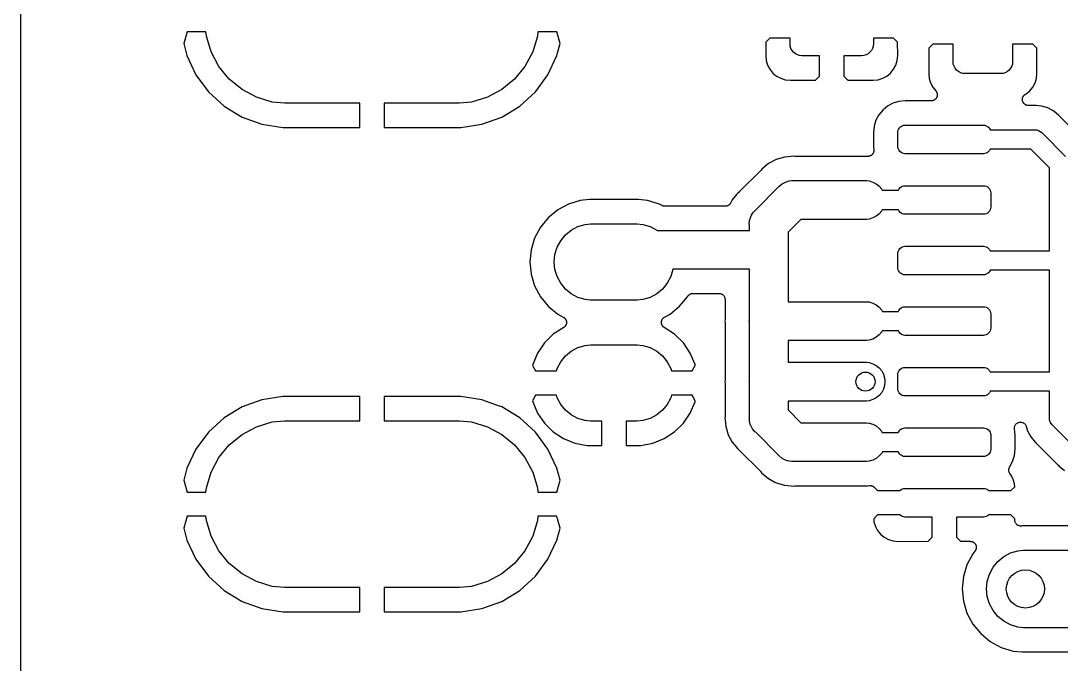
# Model space of a CAD drawing. Extents: x 105 to 193.4, y -145.7 to -72.2.
# Drawn here: x 104.95 to 126.79, y -133.43 to -119.94 of the extents above; entities that cross this region are included whole.
import ezdxf

# ---------------------------------------------------------------- set-up
doc = ezdxf.new("R2010")
doc.units = 0
doc.layers.add('BLACK', color=7, linetype='CONTINUOUS')

msp = doc.modelspace()

# ---------------------------------------------------------------- linework, layer by layer
at = {"layer": 'BLACK', "linetype": 'CONTINUOUS'}
for p, q in [((104.952, -145.543), (104.952, -72.313)), ((108.444, -120.172), (108.372, -120.418)), ((108.839, -120.172), (108.444, -120.172)), ((108.847, -120.261), (108.839, -120.172)), ((108.947, -120.591), (108.847, -120.261)), ((115.797, -120.261), (115.697, -120.591)), ((115.805, -120.172), (115.797, -120.261)), ((116.2, -120.172), (115.805, -120.172)), ((116.272, -120.418), (116.2, -120.172)), ((120.675, -120.302), (120.591, -120.387)), ((121.099, -120.302), (120.675, -120.302)), ((121.099, -120.423), (121.099, -120.302)), ((122.849, -120.302), (122.849, -120.423)), ((123.273, -120.302), (122.849, -120.302)), ((123.357, -120.387), (123.273, -120.302)), ((108.372, -120.418), (108.44, -120.67)), ((116.212, -120.64), (116.272, -120.418)), ((120.591, -120.387), (120.588, -120.667)), ((121.104, -120.472), (121.099, -120.423)), ((121.118, -120.519), (121.104, -120.472)), ((121.141, -120.562), (121.118, -120.519)), ((122.83, -120.519), (122.807, -120.562)), ((122.844, -120.472), (122.83, -120.519)), ((122.849, -120.423), (122.844, -120.472)), ((123.36, -120.667), (123.357, -120.387)), ((124.013, -120.511), (124.01, -121.041)), ((124.097, -120.426), (124.013, -120.511)), ((124.521, -120.426), (124.097, -120.426)), ((124.521, -120.797), (124.521, -120.426)), ((126.195, -120.426), (125.771, -120.426)), ((125.771, -120.426), (125.771, -120.797)), ((126.279, -120.511), (126.195, -120.426)), ((126.282, -121.041), (126.279, -120.511)), ((108.44, -120.67), (108.628, -121.072)), ((109.11, -120.895), (108.947, -120.591)), ((115.697, -120.591), (115.534, -120.895)), ((116.016, -121.072), (116.204, -120.67)), ((116.204, -120.67), (116.212, -120.64)), ((116.212, -120.64), (116.212, -120.64)), ((120.588, -120.667), (120.598, -120.773)), ((121.172, -120.6), (121.141, -120.562)), ((121.21, -120.631), (121.172, -120.6)), ((121.253, -120.654), (121.21, -120.631)), ((121.3, -120.668), (121.253, -120.654)), ((121.349, -120.673), (121.3, -120.668)), ((121.72, -120.673), (121.349, -120.673)), ((121.72, -121.097), (121.72, -120.673)), ((122.599, -120.673), (122.228, -120.673)), ((122.228, -120.673), (122.228, -121.097)), ((122.648, -120.668), (122.599, -120.673)), ((122.695, -120.654), (122.648, -120.668)), ((122.738, -120.631), (122.695, -120.654)), ((122.776, -120.6), (122.738, -120.631)), ((122.807, -120.562), (122.776, -120.6)), ((123.35, -120.773), (123.36, -120.667)), ((109.329, -121.161), (109.11, -120.895)), ((115.534, -120.895), (115.315, -121.161)), ((120.598, -120.773), (120.627, -120.868)), ((120.627, -120.868), (120.675, -120.957)), ((120.675, -120.957), (120.738, -121.034)), ((123.21, -121.034), (123.273, -120.957)), ((123.273, -120.957), (123.321, -120.868)), ((123.321, -120.868), (123.35, -120.773)), ((124.526, -120.846), (124.521, -120.797)), ((124.54, -120.893), (124.526, -120.846)), ((124.563, -120.936), (124.54, -120.893)), ((124.594, -120.974), (124.563, -120.936)), ((124.632, -121.005), (124.594, -120.974)), ((125.698, -120.974), (125.66, -121.005)), ((125.729, -120.936), (125.698, -120.974)), ((125.752, -120.893), (125.729, -120.936)), ((125.766, -120.846), (125.752, -120.893)), ((125.771, -120.797), (125.766, -120.846)), ((108.628, -121.072), (108.891, -121.429)), ((109.595, -121.38), (109.329, -121.161)), ((115.315, -121.161), (115.049, -121.38)), ((115.753, -121.429), (116.016, -121.072)), ((120.738, -121.034), (120.815, -121.097)), ((120.815, -121.097), (120.904, -121.145)), ((120.904, -121.145), (120.999, -121.174)), ((120.999, -121.174), (121.105, -121.184)), ((121.105, -121.184), (121.635, -121.181)), ((121.635, -121.181), (121.72, -121.097)), ((122.228, -121.097), (122.313, -121.181)), ((122.313, -121.181), (122.843, -121.184)), ((122.843, -121.184), (122.949, -121.174)), ((122.949, -121.174), (123.044, -121.145)), ((123.044, -121.145), (123.133, -121.097)), ((123.133, -121.097), (123.21, -121.034)), ((124.01, -121.041), (124.02, -121.147)), ((124.02, -121.147), (124.049, -121.242)), ((124.675, -121.028), (124.632, -121.005)), ((124.722, -121.042), (124.675, -121.028)), ((124.771, -121.047), (124.722, -121.042)), ((125.521, -121.047), (124.771, -121.047)), ((125.57, -121.042), (125.521, -121.047)), ((125.617, -121.028), (125.57, -121.042)), ((125.66, -121.005), (125.617, -121.028)), ((126.243, -121.242), (126.272, -121.147)), ((126.272, -121.147), (126.282, -121.041)), ((109.899, -121.543), (109.595, -121.38)), ((115.049, -121.38), (114.745, -121.543)), ((124.049, -121.242), (124.097, -121.331)), ((124.097, -121.331), (124.161, -121.409)), ((124.161, -121.409), (124.162, -121.411)), ((124.162, -121.411), (124.166, -121.416)), ((124.166, -121.416), (124.169, -121.42)), ((126.055, -121.471), (126.132, -121.408)), ((126.132, -121.408), (126.195, -121.331)), ((126.195, -121.331), (126.243, -121.242)), ((108.891, -121.429), (109.218, -121.728)), ((110.229, -121.643), (109.899, -121.543)), ((114.745, -121.543), (114.415, -121.643)), ((115.426, -121.728), (115.753, -121.429)), ((123.382, -121.63), (123.258, -121.668)), ((123.517, -121.617), (123.382, -121.63)), ((124.063, -121.617), (123.517, -121.617)), ((124.069, -121.616), (124.063, -121.617)), ((124.075, -121.616), (124.069, -121.616)), ((124.081, -121.615), (124.075, -121.616)), ((124.088, -121.615), (124.081, -121.615)), ((124.093, -121.613), (124.088, -121.615)), ((124.099, -121.612), (124.093, -121.613)), ((124.105, -121.609), (124.099, -121.612)), ((124.111, -121.607), (124.105, -121.609)), ((124.117, -121.605), (124.111, -121.607)), ((124.122, -121.602), (124.117, -121.605)), ((124.128, -121.599), (124.122, -121.602)), ((124.133, -121.596), (124.128, -121.599)), ((124.138, -121.592), (124.133, -121.596)), ((124.143, -121.589), (124.138, -121.592)), ((124.148, -121.584), (124.143, -121.589)), ((124.153, -121.58), (124.148, -121.584)), ((124.156, -121.575), (124.153, -121.58)), ((124.161, -121.571), (124.156, -121.575)), ((124.164, -121.566), (124.161, -121.571)), ((124.168, -121.561), (124.164, -121.566)), ((124.171, -121.556), (124.168, -121.561)), ((124.169, -121.42), (124.172, -121.426)), ((124.175, -121.551), (124.171, -121.556)), ((124.172, -121.426), (124.176, -121.432)), ((124.177, -121.545), (124.175, -121.551)), ((124.176, -121.432), (124.178, -121.437)), ((124.18, -121.539), (124.177, -121.545)), ((124.178, -121.437), (124.181, -121.442)), ((124.182, -121.533), (124.18, -121.539)), ((124.181, -121.442), (124.183, -121.449)), ((124.184, -121.528), (124.182, -121.533)), ((124.183, -121.449), (124.185, -121.455)), ((124.186, -121.522), (124.184, -121.528)), ((124.185, -121.455), (124.186, -121.46)), ((124.186, -121.46), (124.188, -121.466)), ((124.187, -121.515), (124.186, -121.522)), ((124.188, -121.51), (124.187, -121.515)), ((124.188, -121.466), (124.188, -121.473)), ((124.188, -121.473), (124.19, -121.479)), ((124.189, -121.504), (124.188, -121.51)), ((124.19, -121.479), (124.189, -121.485)), ((124.189, -121.485), (124.19, -121.491)), ((124.19, -121.491), (124.189, -121.497)), ((124.189, -121.497), (124.189, -121.504)), ((125.976, -121.577), (125.977, -121.571)), ((125.976, -121.583), (125.976, -121.577)), ((125.976, -121.589), (125.976, -121.583)), ((125.976, -121.595), (125.976, -121.589)), ((125.976, -121.602), (125.976, -121.595)), ((125.977, -121.608), (125.976, -121.602)), ((125.977, -121.571), (125.978, -121.564)), ((125.978, -121.614), (125.977, -121.608)), ((125.978, -121.564), (125.98, -121.558)), ((125.98, -121.62), (125.978, -121.614)), ((125.98, -121.558), (125.981, -121.553)), ((125.981, -121.626), (125.98, -121.62)), ((125.981, -121.553), (125.984, -121.547)), ((125.983, -121.632), (125.981, -121.626)), ((125.985, -121.637), (125.983, -121.632)), ((125.984, -121.547), (125.985, -121.541)), ((125.985, -121.541), (125.988, -121.535)), ((125.988, -121.643), (125.985, -121.637)), ((125.988, -121.535), (125.991, -121.53)), ((125.991, -121.53), (125.994, -121.524)), ((125.994, -121.524), (125.997, -121.519)), ((125.997, -121.519), (126.001, -121.514)), ((126.001, -121.514), (126.005, -121.509)), ((126.005, -121.509), (126.009, -121.505)), ((126.009, -121.505), (126.013, -121.5)), ((126.013, -121.5), (126.018, -121.496)), ((126.018, -121.496), (126.022, -121.492)), ((126.022, -121.492), (126.027, -121.488)), ((126.027, -121.488), (126.032, -121.484)), ((126.032, -121.484), (126.038, -121.481)), ((126.038, -121.481), (126.043, -121.478)), ((126.043, -121.478), (126.055, -121.471)), ((109.218, -121.728), (109.597, -121.958)), ((110.486, -121.668), (110.229, -121.643)), ((112.068, -121.668), (110.486, -121.668)), ((112.068, -122.176), (112.068, -121.668)), ((114.158, -121.668), (112.576, -121.668)), ((112.576, -121.668), (112.576, -122.176)), ((114.415, -121.643), (114.158, -121.668)), ((115.047, -121.958), (115.426, -121.728)), ((123.044, -121.811), (122.962, -121.911)), ((123.144, -121.729), (123.044, -121.811)), ((123.258, -121.668), (123.144, -121.729)), ((125.99, -121.649), (125.988, -121.643)), ((125.993, -121.654), (125.99, -121.649)), ((125.996, -121.659), (125.993, -121.654)), ((126, -121.664), (125.996, -121.659)), ((126.004, -121.67), (126, -121.664)), ((126.008, -121.674), (126.004, -121.67)), ((126.012, -121.679), (126.008, -121.674)), ((126.017, -121.683), (126.012, -121.679)), ((126.021, -121.687), (126.017, -121.683)), ((126.026, -121.691), (126.021, -121.687)), ((126.031, -121.695), (126.026, -121.691)), ((126.036, -121.698), (126.031, -121.695)), ((126.042, -121.701), (126.036, -121.698)), ((126.047, -121.704), (126.042, -121.701)), ((126.053, -121.707), (126.047, -121.704)), ((126.059, -121.708), (126.053, -121.707)), ((126.064, -121.711), (126.059, -121.708)), ((126.07, -121.712), (126.064, -121.711)), ((126.076, -121.714), (126.07, -121.712)), ((126.082, -121.715), (126.076, -121.714)), ((126.089, -121.716), (126.082, -121.715)), ((126.095, -121.716), (126.089, -121.716)), ((126.101, -121.717), (126.095, -121.716)), ((126.103, -121.717), (126.101, -121.717)), ((126.197, -121.717), (126.103, -121.717)), ((126.202, -121.716), (126.197, -121.717)), ((126.208, -121.716), (126.202, -121.716)), ((126.209, -121.716), (126.208, -121.716)), ((126.238, -121.713), (126.209, -121.716)), ((126.267, -121.716), (126.238, -121.713)), ((126.377, -121.727), (126.267, -121.716)), ((126.267, -121.716), (126.267, -121.716)), ((126.511, -121.768), (126.377, -121.727)), ((126.635, -121.834), (126.511, -121.768)), ((126.743, -121.923), (126.635, -121.834)), ((109.597, -121.958), (110.014, -122.109)), ((114.63, -122.109), (115.047, -121.958)), ((122.901, -122.025), (122.863, -122.149)), ((122.962, -121.911), (122.901, -122.025)), ((126.762, -121.945), (126.743, -121.923)), ((126.765, -121.949), (126.762, -121.945)), ((126.769, -121.953), (126.765, -121.949)), ((126.77, -121.954), (126.769, -121.953)), ((127.22, -122.404), (126.77, -121.954)), ((110.014, -122.109), (110.455, -122.176)), ((110.455, -122.176), (112.068, -122.176)), ((112.576, -122.176), (114.189, -122.176)), ((114.189, -122.176), (114.63, -122.109)), ((122.863, -122.149), (122.85, -122.284)), ((122.85, -122.284), (122.85, -122.572)), ((123.361, -122.278), (123.364, -122.249)), ((123.361, -122.578), (123.361, -122.278)), ((123.364, -122.249), (123.372, -122.221)), ((123.372, -122.221), (123.386, -122.195)), ((123.386, -122.195), (123.405, -122.172)), ((123.405, -122.172), (123.428, -122.153)), ((123.428, -122.153), (123.454, -122.139)), ((123.454, -122.139), (123.482, -122.131)), ((123.482, -122.131), (123.511, -122.128)), ((123.511, -122.128), (125.161, -122.128)), ((125.161, -122.128), (125.19, -122.131)), ((125.19, -122.131), (125.218, -122.139)), ((125.218, -122.139), (125.244, -122.153)), ((125.244, -122.153), (125.267, -122.172)), ((125.267, -122.172), (125.286, -122.195)), ((125.286, -122.195), (125.3, -122.221)), ((125.3, -122.221), (125.301, -122.225)), ((125.301, -122.225), (126.228, -122.225)), ((126.228, -122.225), (126.238, -122.224)), ((126.238, -122.224), (126.248, -122.225)), ((126.248, -122.225), (126.248, -122.225)), ((126.248, -122.225), (126.278, -122.228)), ((126.278, -122.228), (126.316, -122.239)), ((126.316, -122.239), (126.351, -122.258)), ((126.351, -122.258), (126.382, -122.284)), ((126.382, -122.284), (126.389, -122.291)), ((126.389, -122.291), (126.883, -122.785)), ((122.836, -122.728), (122.832, -122.733)), ((122.839, -122.723), (122.836, -122.728)), ((122.842, -122.718), (122.839, -122.723)), ((122.845, -122.712), (122.842, -122.718)), ((122.848, -122.706), (122.845, -122.712)), ((122.849, -122.7), (122.848, -122.706)), ((122.852, -122.695), (122.849, -122.7)), ((122.85, -122.572), (122.857, -122.644)), ((122.853, -122.688), (122.852, -122.695)), ((122.855, -122.682), (122.853, -122.688)), ((122.856, -122.676), (122.855, -122.682)), ((122.857, -122.671), (122.856, -122.676)), ((122.857, -122.644), (122.857, -122.646)), ((122.857, -122.646), (122.857, -122.652)), ((122.857, -122.652), (122.858, -122.657)), ((122.858, -122.657), (122.857, -122.664)), ((122.857, -122.664), (122.857, -122.671)), ((123.364, -122.607), (123.361, -122.578)), ((123.372, -122.635), (123.364, -122.607)), ((123.386, -122.661), (123.372, -122.635)), ((123.405, -122.684), (123.386, -122.661)), ((123.428, -122.703), (123.405, -122.684)), ((123.454, -122.717), (123.428, -122.703)), ((123.482, -122.725), (123.454, -122.717)), ((123.511, -122.728), (123.482, -122.725)), ((125.161, -122.728), (123.511, -122.728)), ((125.19, -122.725), (125.161, -122.728)), ((125.218, -122.717), (125.19, -122.725)), ((125.244, -122.703), (125.218, -122.717)), ((125.267, -122.684), (125.244, -122.703)), ((125.286, -122.661), (125.267, -122.684)), ((125.3, -122.635), (125.286, -122.661)), ((125.301, -122.631), (125.3, -122.635)), ((126.154, -122.631), (125.301, -122.631)), ((126.543, -123.02), (126.154, -122.631)), ((120.648, -122.934), (120.508, -123.048)), ((120.806, -122.849), (120.648, -122.934)), ((120.979, -122.797), (120.806, -122.849)), ((121.119, -122.783), (120.979, -122.797)), ((121.158, -122.779), (121.119, -122.783)), ((121.119, -122.783), (121.119, -122.783)), ((121.197, -122.783), (121.158, -122.779)), ((121.202, -122.783), (121.197, -122.783)), ((121.207, -122.784), (121.202, -122.783)), ((121.209, -122.784), (121.207, -122.784)), ((122.731, -122.784), (121.209, -122.784)), ((122.736, -122.783), (122.731, -122.784)), ((122.742, -122.783), (122.736, -122.783)), ((122.749, -122.782), (122.742, -122.783)), ((122.755, -122.781), (122.749, -122.782)), ((122.761, -122.78), (122.755, -122.781)), ((122.767, -122.778), (122.761, -122.78)), ((122.773, -122.776), (122.767, -122.778)), ((122.779, -122.774), (122.773, -122.776)), ((122.784, -122.771), (122.779, -122.774)), ((122.79, -122.769), (122.784, -122.771)), ((122.795, -122.765), (122.79, -122.769)), ((122.801, -122.762), (122.795, -122.765)), ((122.805, -122.759), (122.801, -122.762)), ((122.81, -122.756), (122.805, -122.759)), ((122.815, -122.751), (122.81, -122.756)), ((122.82, -122.747), (122.815, -122.751)), ((122.824, -122.742), (122.82, -122.747)), ((122.828, -122.738), (122.824, -122.742)), ((122.832, -122.733), (122.828, -122.738)), ((120.475, -123.088), (120.04, -123.523)), ((120.479, -123.083), (120.475, -123.088)), ((120.482, -123.08), (120.479, -123.083)), ((120.484, -123.078), (120.482, -123.08)), ((120.508, -123.048), (120.484, -123.078)), ((126.543, -124.765), (126.543, -123.02)), ((120.869, -123.409), (120.931, -123.358)), ((120.931, -123.358), (121.002, -123.321)), ((121.002, -123.321), (121.058, -123.304)), ((121.058, -123.304), (121.078, -123.297)), ((121.078, -123.297), (121.088, -123.297)), ((121.088, -123.297), (121.138, -123.292)), ((121.138, -123.292), (121.158, -123.29)), ((121.138, -123.292), (121.138, -123.292)), ((121.158, -123.29), (121.178, -123.292)), ((121.178, -123.292), (122.702, -123.292)), ((122.702, -123.292), (122.762, -123.297)), ((122.762, -123.297), (122.838, -123.321)), ((122.838, -123.321), (122.909, -123.358)), ((122.909, -123.358), (122.971, -123.409)), ((119.976, -123.586), (119.886, -123.696)), ((120, -123.556), (119.976, -123.586)), ((119.976, -123.586), (119.976, -123.586)), ((120.03, -123.532), (120, -123.556)), ((120.034, -123.528), (120.03, -123.532)), ((120.038, -123.525), (120.034, -123.528)), ((120.04, -123.523), (120.038, -123.525)), ((120.377, -123.905), (120.857, -123.425)), ((120.857, -123.425), (120.869, -123.409)), ((122.971, -123.409), (123.022, -123.471)), ((123.022, -123.471), (123.034, -123.495)), ((123.034, -123.495), (123.371, -123.495)), ((123.371, -123.495), (123.372, -123.491)), ((123.372, -123.491), (123.386, -123.465)), ((123.386, -123.465), (123.405, -123.442)), ((123.405, -123.442), (123.428, -123.423)), ((123.428, -123.423), (123.454, -123.409)), ((123.454, -123.409), (123.482, -123.401)), ((123.482, -123.401), (123.511, -123.398)), ((123.511, -123.398), (125.161, -123.398)), ((125.161, -123.398), (125.19, -123.401)), ((125.19, -123.401), (125.218, -123.409)), ((125.218, -123.409), (125.244, -123.423)), ((125.244, -123.423), (125.267, -123.442)), ((125.267, -123.442), (125.286, -123.465)), ((125.286, -123.465), (125.3, -123.491)), ((125.3, -123.491), (125.308, -123.519)), ((125.308, -123.519), (125.311, -123.548)), ((125.311, -123.548), (125.311, -123.848)), ((116.449, -123.784), (116.222, -123.905)), ((116.696, -123.709), (116.449, -123.784)), ((116.888, -123.69), (116.696, -123.709)), ((117.916, -123.69), (116.888, -123.69)), ((118.108, -123.709), (117.916, -123.69)), ((118.355, -123.784), (118.108, -123.709)), ((118.413, -123.815), (118.355, -123.784)), ((118.418, -123.817), (118.413, -123.815)), ((118.423, -123.819), (118.418, -123.817)), ((118.429, -123.821), (118.423, -123.819)), ((118.436, -123.824), (118.429, -123.821)), ((119.787, -123.82), (119.78, -123.822)), ((119.792, -123.817), (119.787, -123.82)), ((119.797, -123.815), (119.792, -123.817)), ((119.803, -123.812), (119.797, -123.815)), ((119.809, -123.808), (119.803, -123.812)), ((119.813, -123.805), (119.809, -123.808)), ((119.818, -123.802), (119.813, -123.805)), ((119.822, -123.797), (119.818, -123.802)), ((119.828, -123.793), (119.822, -123.797)), ((119.831, -123.788), (119.828, -123.793)), ((119.835, -123.784), (119.831, -123.788)), ((119.839, -123.779), (119.835, -123.784)), ((119.844, -123.774), (119.839, -123.779)), ((119.846, -123.769), (119.844, -123.774)), ((119.849, -123.764), (119.846, -123.769)), ((119.85, -123.762), (119.849, -123.764)), ((119.886, -123.696), (119.85, -123.762)), ((116.222, -123.905), (116.023, -124.069)), ((118.441, -123.825), (118.436, -123.824)), ((118.446, -123.827), (118.441, -123.825)), ((118.453, -123.828), (118.446, -123.827)), ((118.46, -123.829), (118.453, -123.828)), ((118.465, -123.829), (118.46, -123.829)), ((118.471, -123.83), (118.465, -123.829)), ((118.473, -123.83), (118.471, -123.83)), ((119.738, -123.83), (118.473, -123.83)), ((119.744, -123.829), (119.738, -123.83)), ((119.749, -123.829), (119.744, -123.829)), ((119.756, -123.828), (119.749, -123.829)), ((119.763, -123.827), (119.756, -123.828)), ((119.768, -123.826), (119.763, -123.827)), ((119.774, -123.825), (119.768, -123.826)), ((119.78, -123.822), (119.774, -123.825)), ((120.273, -124.05), (120.291, -124.015)), ((120.291, -124.015), (120.31, -123.979)), ((120.31, -123.979), (120.331, -123.954)), ((120.331, -123.954), (120.349, -123.933)), ((120.349, -123.933), (120.361, -123.917)), ((120.349, -123.933), (120.349, -123.933)), ((120.361, -123.917), (120.377, -123.905)), ((122.909, -124.038), (122.838, -124.075)), ((122.971, -123.987), (122.909, -124.038)), ((123.022, -123.925), (122.971, -123.987)), ((123.034, -123.901), (123.022, -123.925)), ((123.371, -123.901), (123.034, -123.901)), ((123.372, -123.905), (123.371, -123.901)), ((123.386, -123.931), (123.372, -123.905)), ((123.405, -123.954), (123.386, -123.931)), ((123.428, -123.973), (123.405, -123.954)), ((123.454, -123.987), (123.428, -123.973)), ((123.482, -123.995), (123.454, -123.987)), ((123.511, -123.998), (123.482, -123.995)), ((125.161, -123.998), (123.511, -123.998)), ((125.19, -123.995), (125.161, -123.998)), ((125.218, -123.987), (125.19, -123.995)), ((125.244, -123.973), (125.218, -123.987)), ((125.267, -123.954), (125.244, -123.973)), ((125.286, -123.931), (125.267, -123.954)), ((125.3, -123.905), (125.286, -123.931)), ((125.308, -123.877), (125.3, -123.905)), ((125.311, -123.848), (125.308, -123.877)), ((116.023, -124.069), (115.859, -124.268)), ((116.505, -124.33), (116.644, -124.255)), ((116.644, -124.255), (116.795, -124.21)), ((116.795, -124.21), (116.913, -124.198)), ((116.913, -124.198), (117.891, -124.198)), ((117.891, -124.198), (118.009, -124.21)), ((118.009, -124.21), (118.16, -124.255)), ((118.16, -124.255), (118.299, -124.33)), ((120.242, -124.206), (120.249, -124.126)), ((120.244, -124.226), (120.242, -124.206)), ((120.244, -124.338), (120.244, -124.226)), ((120.249, -124.126), (120.273, -124.05)), ((121.326, -124.104), (121.056, -124.374)), ((122.702, -124.104), (121.326, -124.104)), ((122.762, -124.099), (122.702, -124.104)), ((122.838, -124.075), (122.762, -124.099)), ((115.859, -124.268), (115.738, -124.495)), ((116.284, -124.551), (116.384, -124.43)), ((116.384, -124.43), (116.505, -124.33)), ((118.299, -124.33), (118.308, -124.338)), ((118.308, -124.338), (120.244, -124.338)), ((121.056, -124.374), (121.056, -124.724)), ((115.738, -124.495), (115.663, -124.742)), ((116.164, -124.841), (116.209, -124.69)), ((116.209, -124.69), (116.284, -124.551)), ((123.405, -124.712), (123.428, -124.693)), ((123.428, -124.693), (123.454, -124.679)), ((123.454, -124.679), (123.482, -124.671)), ((123.482, -124.671), (123.511, -124.668)), ((123.511, -124.668), (125.161, -124.668)), ((125.161, -124.668), (125.19, -124.671)), ((125.19, -124.671), (125.218, -124.679)), ((125.218, -124.679), (125.244, -124.693)), ((125.244, -124.693), (125.267, -124.712)), ((115.663, -124.742), (115.638, -124.998)), ((116.148, -124.998), (116.164, -124.841)), ((121.056, -124.724), (121.058, -124.744)), ((121.058, -124.744), (121.056, -124.764)), ((121.056, -124.764), (121.056, -125.832)), ((123.361, -124.818), (123.364, -124.789)), ((123.361, -125.118), (123.361, -124.818)), ((123.364, -124.789), (123.372, -124.761)), ((123.372, -124.761), (123.386, -124.735)), ((123.386, -124.735), (123.405, -124.712)), ((125.267, -124.712), (125.286, -124.735)), ((125.286, -124.735), (125.3, -124.761)), ((125.3, -124.761), (125.301, -124.765)), ((125.301, -124.765), (126.543, -124.765)), ((115.638, -124.998), (115.663, -125.254)), ((116.164, -125.155), (116.148, -124.998)), ((123.364, -125.147), (123.361, -125.118)), ((115.663, -125.254), (115.738, -125.501)), ((116.209, -125.306), (116.164, -125.155)), ((116.284, -125.445), (116.209, -125.306)), ((118.595, -125.306), (118.52, -125.445)), ((118.64, -125.155), (118.595, -125.306)), ((118.641, -125.15), (118.64, -125.155)), ((120.244, -125.15), (118.641, -125.15)), ((120.244, -126.218), (120.244, -125.15)), ((123.372, -125.175), (123.364, -125.147)), ((123.386, -125.201), (123.372, -125.175)), ((123.405, -125.224), (123.386, -125.201)), ((123.428, -125.243), (123.405, -125.224)), ((123.454, -125.257), (123.428, -125.243)), ((123.482, -125.265), (123.454, -125.257)), ((123.511, -125.268), (123.482, -125.265)), ((125.161, -125.268), (123.511, -125.268)), ((125.19, -125.265), (125.161, -125.268)), ((125.218, -125.257), (125.19, -125.265)), ((125.244, -125.243), (125.218, -125.257)), ((125.267, -125.224), (125.244, -125.243)), ((125.286, -125.201), (125.267, -125.224)), ((125.3, -125.175), (125.286, -125.201)), ((125.301, -125.171), (125.3, -125.175)), ((126.543, -125.171), (125.301, -125.171)), ((126.543, -126.228), (126.543, -125.171)), ((115.738, -125.501), (115.859, -125.728)), ((116.384, -125.566), (116.284, -125.445)), ((116.505, -125.666), (116.384, -125.566)), ((118.42, -125.566), (118.299, -125.666)), ((118.52, -125.445), (118.42, -125.566)), ((115.859, -125.728), (116.023, -125.927)), ((116.644, -125.741), (116.505, -125.666)), ((116.795, -125.786), (116.644, -125.741)), ((116.913, -125.798), (116.795, -125.786)), ((118.009, -125.786), (117.891, -125.798)), ((118.16, -125.741), (118.009, -125.786)), ((118.299, -125.666), (118.16, -125.741)), ((118.781, -125.927), (118.945, -125.728)), ((118.945, -125.728), (118.946, -125.726)), ((118.946, -125.726), (118.947, -125.724)), ((118.947, -125.724), (118.95, -125.719)), ((118.95, -125.719), (118.953, -125.714)), ((118.953, -125.714), (118.957, -125.709)), ((118.957, -125.709), (118.961, -125.704)), ((118.961, -125.704), (118.965, -125.7)), ((118.965, -125.7), (118.969, -125.695)), ((118.969, -125.695), (118.974, -125.691)), ((118.974, -125.691), (118.979, -125.686)), ((118.979, -125.686), (118.984, -125.683)), ((118.984, -125.683), (118.988, -125.68)), ((118.988, -125.68), (118.994, -125.676)), ((118.994, -125.676), (119, -125.673)), ((119, -125.673), (119.005, -125.671)), ((119.005, -125.671), (119.01, -125.668)), ((119.01, -125.668), (119.016, -125.666)), ((119.016, -125.666), (119.023, -125.663)), ((119.023, -125.663), (119.028, -125.662)), ((119.028, -125.662), (119.034, -125.661)), ((119.034, -125.661), (119.04, -125.66)), ((119.04, -125.66), (119.047, -125.659)), ((119.047, -125.659), (119.053, -125.659)), ((119.053, -125.659), (119.058, -125.658)), ((119.058, -125.658), (119.609, -125.658)), ((119.609, -125.658), (119.609, -125.658)), ((119.609, -125.658), (119.609, -125.658)), ((119.609, -125.658), (119.61, -125.658)), ((119.61, -125.658), (119.61, -125.658)), ((119.61, -125.658), (119.622, -125.66)), ((119.622, -125.66), (119.634, -125.661)), ((119.634, -125.661), (119.635, -125.661)), ((119.635, -125.661), (119.635, -125.661)), ((119.635, -125.661), (119.646, -125.665)), ((119.646, -125.665), (119.658, -125.668)), ((119.658, -125.668), (119.658, -125.669)), ((119.658, -125.669), (119.659, -125.669)), ((119.659, -125.669), (119.669, -125.674)), ((119.669, -125.674), (119.68, -125.68)), ((119.68, -125.68), (119.68, -125.68)), ((119.68, -125.68), (119.68, -125.681)), ((119.68, -125.681), (119.689, -125.688)), ((119.689, -125.688), (119.699, -125.696)), ((119.699, -125.696), (119.699, -125.696)), ((119.699, -125.696), (119.699, -125.697)), ((119.699, -125.697), (119.707, -125.706)), ((119.707, -125.706), (119.714, -125.715)), ((119.714, -125.715), (119.715, -125.716)), ((119.715, -125.716), (119.715, -125.716)), ((119.715, -125.716), (119.72, -125.726)), ((119.72, -125.726), (119.726, -125.737)), ((119.726, -125.737), (119.726, -125.737)), ((119.726, -125.737), (119.726, -125.738)), ((119.726, -125.738), (119.73, -125.749)), ((119.73, -125.749), (119.733, -125.761)), ((119.733, -125.761), (119.733, -125.761)), ((119.733, -125.761), (119.733, -125.762)), ((119.733, -125.762), (119.734, -125.773)), ((119.734, -125.773), (119.736, -125.785)), ((119.736, -125.785), (119.736, -126.187)), ((116.023, -125.927), (116.222, -126.091)), ((117.891, -125.798), (116.913, -125.798)), ((118.582, -126.091), (118.781, -125.927)), ((121.056, -125.832), (122.702, -125.832)), ((122.702, -125.832), (122.762, -125.837)), ((122.762, -125.837), (122.838, -125.861)), ((122.838, -125.861), (122.909, -125.898)), ((122.909, -125.898), (122.971, -125.949)), ((122.971, -125.949), (123.022, -126.011)), ((123.372, -126.031), (123.386, -126.005)), ((123.386, -126.005), (123.405, -125.982)), ((123.405, -125.982), (123.428, -125.963)), ((123.428, -125.963), (123.454, -125.949)), ((123.454, -125.949), (123.482, -125.941)), ((123.482, -125.941), (123.511, -125.938)), ((123.511, -125.938), (125.161, -125.938)), ((125.161, -125.938), (125.19, -125.941)), ((125.19, -125.941), (125.218, -125.949)), ((125.218, -125.949), (125.244, -125.963)), ((125.244, -125.963), (125.267, -125.982)), ((125.267, -125.982), (125.286, -126.005)), ((125.286, -126.005), (125.3, -126.031)), ((116.222, -126.091), (116.339, -126.153)), ((116.339, -126.153), (116.34, -126.154)), ((116.34, -126.154), (116.346, -126.158)), ((116.346, -126.158), (116.351, -126.161)), ((116.351, -126.161), (116.356, -126.165)), ((116.356, -126.165), (116.361, -126.168)), ((116.361, -126.168), (116.365, -126.173)), ((116.365, -126.173), (116.37, -126.177)), ((116.37, -126.177), (116.374, -126.182)), ((116.374, -126.182), (116.378, -126.186)), ((116.378, -126.186), (116.381, -126.191)), ((116.381, -126.191), (116.386, -126.197)), ((116.386, -126.197), (116.388, -126.202)), ((116.388, -126.202), (116.391, -126.207)), ((116.391, -126.207), (116.394, -126.213)), ((116.394, -126.213), (116.397, -126.219)), ((116.397, -126.219), (116.398, -126.224)), ((118.404, -126.228), (118.406, -126.223)), ((118.406, -126.223), (118.408, -126.217)), ((118.408, -126.217), (118.411, -126.211)), ((118.411, -126.211), (118.413, -126.205)), ((118.413, -126.205), (118.417, -126.2)), ((118.417, -126.2), (118.419, -126.195)), ((118.419, -126.195), (118.424, -126.19)), ((118.424, -126.19), (118.427, -126.185)), ((118.427, -126.185), (118.431, -126.18)), ((118.431, -126.18), (118.435, -126.176)), ((118.435, -126.176), (118.44, -126.172)), ((118.44, -126.172), (118.445, -126.167)), ((118.445, -126.167), (118.45, -126.164)), ((118.45, -126.164), (118.454, -126.16)), ((118.454, -126.16), (118.46, -126.157)), ((118.46, -126.157), (118.465, -126.153)), ((118.465, -126.153), (118.582, -126.091)), ((119.735, -126.199), (119.731, -126.238)), ((119.736, -126.189), (119.735, -126.194)), ((119.735, -126.194), (119.735, -126.199)), ((119.736, -126.187), (119.736, -126.189)), ((120.242, -126.238), (120.244, -126.218)), ((123.022, -126.011), (123.034, -126.035)), ((123.034, -126.035), (123.371, -126.035)), ((123.371, -126.035), (123.372, -126.031)), ((125.3, -126.031), (125.308, -126.059)), ((125.308, -126.059), (125.311, -126.088)), ((125.311, -126.088), (125.311, -126.388)), ((116.348, -126.372), (116.129, -126.515)), ((116.353, -126.367), (116.348, -126.372)), ((116.359, -126.364), (116.353, -126.367)), ((116.363, -126.36), (116.359, -126.364)), ((116.368, -126.356), (116.363, -126.36)), ((116.372, -126.351), (116.368, -126.356)), ((116.376, -126.346), (116.372, -126.351)), ((116.38, -126.342), (116.376, -126.346)), ((116.384, -126.337), (116.38, -126.342)), ((116.387, -126.331), (116.384, -126.337)), ((116.39, -126.326), (116.387, -126.331)), ((116.393, -126.32), (116.39, -126.326)), ((116.395, -126.315), (116.393, -126.32)), ((116.397, -126.309), (116.395, -126.315)), ((116.4, -126.303), (116.397, -126.309)), ((116.398, -126.224), (116.401, -126.23)), ((116.401, -126.297), (116.4, -126.303)), ((116.401, -126.23), (116.402, -126.236)), ((116.403, -126.292), (116.401, -126.297)), ((116.402, -126.236), (116.404, -126.242)), ((116.404, -126.285), (116.403, -126.292)), ((116.404, -126.242), (116.404, -126.248)), ((116.404, -126.248), (116.405, -126.254)), ((116.405, -126.279), (116.404, -126.285)), ((116.405, -126.254), (116.405, -126.261)), ((116.405, -126.261), (116.406, -126.267)), ((116.406, -126.267), (116.405, -126.273)), ((116.405, -126.273), (116.405, -126.279)), ((118.398, -126.265), (118.399, -126.259)), ((118.399, -126.271), (118.398, -126.265)), ((118.399, -126.252), (118.4, -126.246)), ((118.399, -126.259), (118.399, -126.252)), ((118.399, -126.277), (118.399, -126.271)), ((118.4, -126.283), (118.399, -126.277)), ((118.4, -126.246), (118.401, -126.241)), ((118.401, -126.29), (118.4, -126.283)), ((118.401, -126.241), (118.403, -126.234)), ((118.402, -126.296), (118.401, -126.29)), ((118.404, -126.301), (118.402, -126.296)), ((118.403, -126.234), (118.404, -126.228)), ((118.406, -126.307), (118.404, -126.301)), ((118.408, -126.314), (118.406, -126.307)), ((118.411, -126.319), (118.408, -126.314)), ((118.413, -126.324), (118.411, -126.319)), ((118.416, -126.33), (118.413, -126.324)), ((118.419, -126.336), (118.416, -126.33)), ((118.423, -126.34), (118.419, -126.336)), ((118.426, -126.345), (118.423, -126.34)), ((118.431, -126.35), (118.426, -126.345)), ((118.435, -126.355), (118.431, -126.35)), ((118.44, -126.359), (118.435, -126.355)), ((118.444, -126.363), (118.44, -126.359)), ((118.449, -126.366), (118.444, -126.363)), ((118.454, -126.371), (118.449, -126.366)), ((118.456, -126.372), (118.454, -126.371)), ((118.675, -126.515), (118.456, -126.372)), ((119.731, -126.238), (119.735, -126.277)), ((119.735, -126.277), (119.735, -126.278)), ((119.735, -126.278), (119.735, -126.284)), ((119.735, -126.284), (119.736, -126.289)), ((119.736, -126.289), (119.736, -127.457)), ((120.244, -126.258), (120.242, -126.238)), ((120.244, -127.488), (120.244, -126.258)), ((123.034, -126.441), (123.022, -126.465)), ((123.371, -126.441), (123.034, -126.441)), ((123.372, -126.445), (123.371, -126.441)), ((125.308, -126.417), (125.3, -126.445)), ((125.311, -126.388), (125.308, -126.417)), ((126.542, -126.238), (126.543, -126.228)), ((126.543, -126.248), (126.542, -126.238)), ((126.543, -127.305), (126.543, -126.248)), ((116.129, -126.515), (115.945, -126.695)), ((118.859, -126.695), (118.675, -126.515)), ((122.702, -126.644), (121.056, -126.644)), ((121.056, -126.644), (121.056, -127.102)), ((122.762, -126.639), (122.702, -126.644)), ((122.838, -126.615), (122.762, -126.639)), ((122.909, -126.578), (122.838, -126.615)), ((122.971, -126.527), (122.909, -126.578)), ((123.022, -126.465), (122.971, -126.527)), ((123.386, -126.471), (123.372, -126.445)), ((123.405, -126.494), (123.386, -126.471)), ((123.428, -126.513), (123.405, -126.494)), ((123.454, -126.527), (123.428, -126.513)), ((123.482, -126.535), (123.454, -126.527)), ((123.511, -126.538), (123.482, -126.535)), ((125.161, -126.538), (123.511, -126.538)), ((125.19, -126.535), (125.161, -126.538)), ((125.218, -126.527), (125.19, -126.535)), ((125.244, -126.513), (125.218, -126.527)), ((125.267, -126.494), (125.244, -126.513)), ((125.286, -126.471), (125.267, -126.494)), ((125.3, -126.445), (125.286, -126.471)), ((115.945, -126.695), (115.8, -126.908)), ((116.384, -126.97), (116.505, -126.87)), ((116.505, -126.87), (116.644, -126.795)), ((116.644, -126.795), (116.795, -126.75)), ((116.795, -126.75), (116.913, -126.738)), ((116.913, -126.738), (117.891, -126.738)), ((117.891, -126.738), (118.009, -126.75)), ((118.009, -126.75), (118.16, -126.795)), ((118.16, -126.795), (118.299, -126.87)), ((118.299, -126.87), (118.42, -126.97)), ((119.004, -126.908), (118.859, -126.695)), ((115.8, -126.908), (115.699, -127.145)), ((116.209, -127.23), (116.284, -127.091)), ((116.284, -127.091), (116.384, -126.97)), ((118.42, -126.97), (118.52, -127.091)), ((118.52, -127.091), (118.595, -127.23)), ((119.105, -127.145), (119.004, -126.908)), ((115.699, -127.145), (115.694, -127.169)), ((115.694, -127.169), (115.757, -127.284)), ((115.757, -127.284), (116.193, -127.284)), ((116.193, -127.284), (116.209, -127.23)), ((118.595, -127.23), (118.611, -127.284)), ((118.611, -127.284), (119.047, -127.284)), ((119.047, -127.284), (119.11, -127.169)), ((119.11, -127.169), (119.105, -127.145)), ((121.056, -127.102), (122.702, -127.102)), ((122.702, -127.102), (122.762, -127.107)), ((122.762, -127.107), (122.838, -127.131)), ((122.838, -127.131), (122.909, -127.168)), ((122.909, -127.168), (122.971, -127.219)), ((122.971, -127.219), (123.022, -127.281)), ((123.022, -127.281), (123.059, -127.352)), ((123.364, -127.329), (123.372, -127.301)), ((123.372, -127.301), (123.386, -127.275)), ((123.386, -127.275), (123.405, -127.252)), ((123.405, -127.252), (123.428, -127.233)), ((123.428, -127.233), (123.454, -127.219)), ((123.454, -127.219), (123.482, -127.211)), ((123.482, -127.211), (123.511, -127.208)), ((123.511, -127.208), (125.161, -127.208)), ((125.161, -127.208), (125.19, -127.211)), ((125.19, -127.211), (125.218, -127.219)), ((125.218, -127.219), (125.244, -127.233)), ((125.244, -127.233), (125.267, -127.252)), ((125.267, -127.252), (125.286, -127.275)), ((125.286, -127.275), (125.3, -127.301)), ((125.3, -127.301), (125.301, -127.305)), ((125.301, -127.305), (126.543, -127.305)), ((119.735, -127.469), (119.731, -127.508)), ((119.731, -127.508), (119.735, -127.547)), ((119.736, -127.459), (119.735, -127.464)), ((119.735, -127.464), (119.735, -127.469)), ((119.736, -127.457), (119.736, -127.459)), ((120.242, -127.508), (120.244, -127.488)), ((120.244, -127.528), (120.242, -127.508)), ((120.244, -128.25), (120.244, -127.528)), ((123.059, -127.352), (123.083, -127.428)), ((123.083, -127.428), (123.09, -127.508)), ((123.09, -127.508), (123.083, -127.588)), ((123.361, -127.358), (123.364, -127.329)), ((123.361, -127.658), (123.361, -127.358)), ((119.735, -127.547), (119.735, -127.548)), ((119.735, -127.548), (119.735, -127.554)), ((119.735, -127.554), (119.736, -127.559)), ((119.736, -127.559), (119.736, -128.219)), ((123.022, -127.735), (122.971, -127.797)), ((123.059, -127.664), (123.022, -127.735)), ((123.083, -127.588), (123.059, -127.664)), ((123.364, -127.687), (123.361, -127.658)), ((123.372, -127.715), (123.364, -127.687)), ((123.386, -127.741), (123.372, -127.715)), ((123.405, -127.764), (123.386, -127.741)), ((125.286, -127.741), (125.267, -127.764)), ((125.3, -127.715), (125.286, -127.741)), ((125.301, -127.711), (125.3, -127.715)), ((126.543, -127.711), (125.301, -127.711)), ((126.543, -128.26), (126.543, -127.711)), ((110.014, -127.887), (109.597, -128.038)), ((110.455, -127.82), (110.014, -127.887)), ((112.068, -127.82), (110.455, -127.82)), ((112.068, -128.328), (112.068, -127.82)), ((112.576, -127.82), (112.576, -128.328)), ((114.189, -127.82), (112.576, -127.82)), ((114.63, -127.887), (114.189, -127.82)), ((114.959, -128.006), (114.63, -127.887)), ((115.757, -127.792), (115.694, -127.907)), ((115.694, -127.907), (115.699, -127.931)), ((115.699, -127.931), (115.8, -128.168)), ((116.193, -127.792), (115.757, -127.792)), ((116.209, -127.846), (116.193, -127.792)), ((116.284, -127.985), (116.209, -127.846)), ((118.595, -127.846), (118.52, -127.985)), ((118.611, -127.792), (118.595, -127.846)), ((119.047, -127.792), (118.611, -127.792)), ((119.004, -128.168), (119.105, -127.931)), ((119.11, -127.907), (119.047, -127.792)), ((119.105, -127.931), (119.11, -127.907)), ((122.702, -127.914), (121.056, -127.914)), ((121.056, -127.914), (121.056, -128.102)), ((122.762, -127.909), (122.702, -127.914)), ((122.838, -127.885), (122.762, -127.909)), ((122.909, -127.848), (122.838, -127.885)), ((122.971, -127.797), (122.909, -127.848)), ((123.428, -127.783), (123.405, -127.764)), ((123.454, -127.797), (123.428, -127.783)), ((123.482, -127.805), (123.454, -127.797)), ((123.511, -127.808), (123.482, -127.805)), ((125.161, -127.808), (123.511, -127.808)), ((125.19, -127.805), (125.161, -127.808)), ((125.218, -127.797), (125.19, -127.805)), ((125.244, -127.783), (125.218, -127.797)), ((125.267, -127.764), (125.244, -127.783)), ((109.597, -128.038), (109.218, -128.268)), ((115.047, -128.038), (114.959, -128.006)), ((115.426, -128.268), (115.047, -128.038)), ((115.8, -128.168), (115.945, -128.381)), ((116.384, -128.106), (116.284, -127.985)), ((116.505, -128.206), (116.384, -128.106)), ((118.42, -128.106), (118.299, -128.206)), ((118.52, -127.985), (118.42, -128.106)), ((118.859, -128.381), (119.004, -128.168)), ((121.056, -128.102), (121.326, -128.372)), ((109.218, -128.268), (108.891, -128.567)), ((109.899, -128.453), (110.229, -128.353)), ((110.229, -128.353), (110.486, -128.328)), ((110.486, -128.328), (112.068, -128.328)), ((112.576, -128.328), (114.158, -128.328)), ((114.158, -128.328), (114.415, -128.353)), ((114.415, -128.353), (114.745, -128.453)), ((115.753, -128.567), (115.426, -128.268)), ((115.945, -128.381), (116.129, -128.561)), ((116.644, -128.281), (116.505, -128.206)), ((116.795, -128.326), (116.644, -128.281)), ((116.913, -128.338), (116.795, -128.326)), ((117.148, -128.338), (116.913, -128.338)), ((117.148, -128.846), (117.148, -128.338)), ((117.891, -128.338), (117.656, -128.338)), ((117.656, -128.338), (117.656, -128.846)), ((118.009, -128.326), (117.891, -128.338)), ((118.16, -128.281), (118.009, -128.326)), ((118.299, -128.206), (118.16, -128.281)), ((118.675, -128.561), (118.859, -128.381)), ((119.735, -128.231), (119.731, -128.27)), ((119.731, -128.27), (119.735, -128.309)), ((119.736, -128.221), (119.735, -128.226)), ((119.735, -128.226), (119.735, -128.231)), ((119.735, -128.309), (119.735, -128.309)), ((119.735, -128.309), (119.749, -128.449)), ((119.736, -128.219), (119.736, -128.221)), ((120.242, -128.27), (120.244, -128.25)), ((120.244, -128.29), (120.242, -128.27)), ((120.248, -128.331), (120.244, -128.29)), ((120.244, -128.29), (120.244, -128.29)), ((120.249, -128.35), (120.248, -128.331)), ((120.27, -128.418), (120.249, -128.35)), ((121.326, -128.372), (122.702, -128.372)), ((122.702, -128.372), (122.762, -128.377)), ((122.762, -128.377), (122.838, -128.401)), ((122.838, -128.401), (122.909, -128.438)), ((125.83, -128.413), (125.837, -128.402)), ((125.837, -128.402), (125.837, -128.402)), ((125.837, -128.402), (125.838, -128.402)), ((125.838, -128.402), (125.847, -128.393)), ((125.847, -128.393), (125.855, -128.385)), ((125.855, -128.385), (125.867, -128.377)), ((125.855, -128.385), (125.855, -128.385)), ((125.855, -128.385), (125.855, -128.385)), ((125.867, -128.377), (125.876, -128.371)), ((125.876, -128.371), (125.888, -128.366)), ((125.876, -128.371), (125.876, -128.371)), ((125.876, -128.371), (125.876, -128.371)), ((125.888, -128.366), (125.899, -128.362)), ((125.899, -128.362), (125.911, -128.359)), ((125.899, -128.362), (125.899, -128.362)), ((125.899, -128.362), (125.899, -128.362)), ((125.911, -128.359), (125.923, -128.357)), ((125.923, -128.357), (125.923, -128.357)), ((125.923, -128.357), (125.923, -128.357)), ((125.923, -128.357), (125.935, -128.357)), ((125.935, -128.357), (125.948, -128.357)), ((125.948, -128.357), (125.948, -128.357)), ((125.948, -128.357), (125.948, -128.357)), ((125.948, -128.357), (125.96, -128.36)), ((125.96, -128.36), (125.972, -128.362)), ((125.972, -128.362), (125.972, -128.362)), ((125.972, -128.362), (125.972, -128.362)), ((125.972, -128.362), (125.983, -128.367)), ((125.983, -128.367), (125.995, -128.372)), ((125.995, -128.372), (125.995, -128.372)), ((125.995, -128.372), (125.995, -128.372)), ((125.995, -128.372), (126.005, -128.378)), ((126.005, -128.378), (126.016, -128.385)), ((126.016, -128.385), (126.016, -128.386)), ((126.016, -128.386), (126.016, -128.386)), ((126.016, -128.386), (126.024, -128.394)), ((126.024, -128.394), (126.033, -128.403)), ((126.033, -128.403), (126.033, -128.403)), ((126.033, -128.403), (126.033, -128.403)), ((126.033, -128.403), (126.04, -128.413)), ((126.542, -128.27), (126.543, -128.26)), ((126.543, -128.28), (126.542, -128.27)), ((126.546, -128.31), (126.543, -128.28)), ((126.543, -128.28), (126.543, -128.28)), ((126.557, -128.348), (126.546, -128.31)), ((126.565, -128.362), (126.557, -128.348)), ((126.576, -128.383), (126.565, -128.362)), ((126.585, -128.394), (126.576, -128.383)), ((126.602, -128.414), (126.585, -128.394)), ((108.891, -128.567), (108.628, -128.924)), ((109.329, -128.835), (109.595, -128.616)), ((109.595, -128.616), (109.899, -128.453)), ((114.745, -128.453), (115.049, -128.616)), ((115.049, -128.616), (115.315, -128.835)), ((116.016, -128.924), (115.753, -128.567)), ((116.129, -128.561), (116.345, -128.702)), ((118.459, -128.702), (118.675, -128.561)), ((119.749, -128.449), (119.801, -128.622)), ((119.801, -128.622), (119.886, -128.78)), ((120.273, -128.426), (120.27, -128.418)), ((120.31, -128.497), (120.273, -128.426)), ((120.337, -128.53), (120.31, -128.497)), ((120.348, -128.543), (120.337, -128.53)), ((120.361, -128.559), (120.348, -128.543)), ((120.377, -128.571), (120.361, -128.559)), ((120.857, -129.051), (120.377, -128.571)), ((122.909, -128.438), (122.971, -128.489)), ((122.971, -128.489), (123.022, -128.551)), ((123.022, -128.551), (123.034, -128.575)), ((123.034, -128.575), (123.371, -128.575)), ((123.371, -128.575), (123.372, -128.571)), ((123.372, -128.571), (123.386, -128.545)), ((123.386, -128.545), (123.405, -128.522)), ((123.405, -128.522), (123.428, -128.503)), ((123.428, -128.503), (123.454, -128.489)), ((123.454, -128.489), (123.482, -128.481)), ((123.482, -128.481), (123.511, -128.478)), ((123.511, -128.478), (125.161, -128.478)), ((125.161, -128.478), (125.19, -128.481)), ((125.19, -128.481), (125.218, -128.489)), ((125.218, -128.489), (125.244, -128.503)), ((125.244, -128.503), (125.267, -128.522)), ((125.267, -128.522), (125.286, -128.545)), ((125.286, -128.545), (125.3, -128.571)), ((125.3, -128.571), (125.308, -128.599)), ((125.308, -128.599), (125.311, -128.628)), ((125.808, -128.481), (125.809, -128.469)), ((125.808, -128.494), (125.808, -128.481)), ((125.808, -128.496), (125.808, -128.494)), ((125.808, -128.494), (125.808, -128.494)), ((125.808, -128.494), (125.808, -128.494)), ((125.808, -128.494), (125.808, -128.494)), ((125.822, -128.634), (125.808, -128.496)), ((125.809, -128.469), (125.811, -128.457)), ((125.809, -128.469), (125.809, -128.469)), ((125.809, -128.469), (125.809, -128.469)), ((125.811, -128.457), (125.814, -128.445)), ((125.814, -128.445), (125.819, -128.434)), ((125.814, -128.445), (125.814, -128.445)), ((125.814, -128.445), (125.814, -128.445)), ((125.819, -128.434), (125.823, -128.422)), ((125.823, -128.422), (125.823, -128.422)), ((125.823, -128.422), (125.824, -128.422)), ((125.824, -128.422), (125.83, -128.413)), ((126.04, -128.413), (126.047, -128.424)), ((126.047, -128.424), (126.047, -128.424)), ((126.047, -128.424), (126.047, -128.424)), ((126.047, -128.424), (126.052, -128.435)), ((126.052, -128.435), (126.056, -128.447)), ((126.056, -128.447), (126.086, -128.543)), ((126.086, -128.543), (126.152, -128.667)), ((126.609, -128.421), (126.602, -128.414)), ((127.103, -128.915), (126.609, -128.421)), ((109.11, -129.101), (109.329, -128.835)), ((115.315, -128.835), (115.534, -129.101)), ((116.345, -128.702), (116.583, -128.798)), ((116.583, -128.798), (116.837, -128.846)), ((117.967, -128.846), (118.221, -128.798)), ((118.221, -128.798), (118.459, -128.702)), ((119.886, -128.78), (120, -128.92)), ((125.311, -128.628), (125.311, -128.928)), ((125.822, -128.922), (125.822, -128.634)), ((126.152, -128.667), (126.241, -128.775)), ((126.241, -128.775), (126.263, -128.794)), ((126.263, -128.794), (126.264, -128.795)), ((126.264, -128.795), (126.268, -128.799)), ((126.268, -128.799), (126.272, -128.802)), ((126.272, -128.802), (126.722, -129.252)), ((108.628, -128.924), (108.44, -129.326)), ((116.204, -129.326), (116.016, -128.924)), ((116.837, -128.846), (117.148, -128.846)), ((117.656, -128.846), (117.967, -128.846)), ((120, -128.92), (120.03, -128.944)), ((120.03, -128.944), (120.032, -128.946)), ((120.032, -128.946), (120.035, -128.949)), ((120.035, -128.949), (120.04, -128.953)), ((120.04, -128.953), (120.475, -129.388)), ((120.869, -129.067), (120.857, -129.051)), ((123.022, -129.005), (122.971, -129.067)), ((123.034, -128.981), (123.022, -129.005)), ((123.371, -128.981), (123.034, -128.981)), ((123.372, -128.985), (123.371, -128.981)), ((123.386, -129.011), (123.372, -128.985)), ((123.405, -129.034), (123.386, -129.011)), ((123.428, -129.053), (123.405, -129.034)), ((123.454, -129.067), (123.428, -129.053)), ((125.244, -129.053), (125.218, -129.067)), ((125.267, -129.034), (125.244, -129.053)), ((125.286, -129.011), (125.267, -129.034)), ((125.3, -128.985), (125.286, -129.011)), ((125.308, -128.957), (125.3, -128.985)), ((125.311, -128.928), (125.308, -128.957)), ((125.771, -129.181), (125.809, -129.057)), ((125.809, -129.057), (125.822, -128.922)), ((108.947, -129.405), (109.11, -129.101)), ((115.534, -129.101), (115.697, -129.405)), ((120.931, -129.118), (120.869, -129.067)), ((121.002, -129.155), (120.931, -129.118)), ((121.047, -129.169), (121.002, -129.155)), ((121.078, -129.179), (121.047, -129.169)), ((121.086, -129.179), (121.078, -129.179)), ((121.138, -129.184), (121.086, -129.179)), ((121.158, -129.186), (121.138, -129.184)), ((121.138, -129.184), (121.138, -129.184)), ((121.178, -129.184), (121.158, -129.186)), ((122.702, -129.184), (121.178, -129.184)), ((122.762, -129.179), (122.702, -129.184)), ((122.838, -129.155), (122.762, -129.179)), ((122.909, -129.118), (122.838, -129.155)), ((122.971, -129.067), (122.909, -129.118)), ((123.482, -129.075), (123.454, -129.067)), ((123.511, -129.078), (123.482, -129.075)), ((125.161, -129.078), (123.511, -129.078)), ((125.19, -129.075), (125.161, -129.078)), ((125.218, -129.067), (125.19, -129.075)), ((125.705, -129.304), (125.771, -129.181)), ((126.722, -129.252), (126.723, -129.253)), ((126.723, -129.253), (126.727, -129.257)), ((126.727, -129.257), (126.73, -129.261)), ((126.73, -129.261), (126.749, -129.283)), ((108.44, -129.326), (108.372, -129.578)), ((108.847, -129.735), (108.947, -129.405)), ((115.697, -129.405), (115.797, -129.735)), ((116.272, -129.578), (116.204, -129.326)), ((120.475, -129.388), (120.476, -129.39)), ((120.476, -129.39), (120.48, -129.394)), ((120.48, -129.394), (120.484, -129.398)), ((120.484, -129.398), (120.508, -129.428)), ((120.508, -129.428), (120.604, -129.506)), ((125.691, -129.35), (125.693, -129.339)), ((125.691, -129.351), (125.691, -129.35)), ((125.691, -129.363), (125.691, -129.351)), ((125.691, -129.351), (125.691, -129.351)), ((125.691, -129.375), (125.691, -129.363)), ((125.691, -129.376), (125.691, -129.375)), ((125.691, -129.375), (125.691, -129.375)), ((125.693, -129.388), (125.691, -129.376)), ((125.693, -129.339), (125.696, -129.327)), ((125.695, -129.399), (125.693, -129.388)), ((125.696, -129.4), (125.695, -129.399)), ((125.696, -129.326), (125.701, -129.315)), ((125.696, -129.327), (125.696, -129.326)), ((125.696, -129.326), (125.696, -129.326)), ((125.7, -129.411), (125.696, -129.4)), ((125.696, -129.4), (125.696, -129.4)), ((125.704, -129.422), (125.7, -129.411)), ((125.701, -129.315), (125.705, -129.304)), ((125.705, -129.423), (125.704, -129.422)), ((125.712, -129.433), (125.705, -129.423)), ((125.705, -129.423), (125.705, -129.423)), ((125.718, -129.443), (125.712, -129.433)), ((125.719, -129.444), (125.718, -129.443)), ((125.719, -129.445), (125.719, -129.444)), ((125.719, -129.444), (125.719, -129.444)), ((125.719, -129.444), (125.719, -129.444)), ((125.735, -129.464), (125.719, -129.445)), ((125.783, -129.553), (125.735, -129.464)), ((126.749, -129.283), (126.857, -129.372)), ((108.372, -129.578), (108.444, -129.824)), ((116.2, -129.824), (116.272, -129.578)), ((120.604, -129.506), (120.648, -129.542)), ((120.648, -129.542), (120.782, -129.614)), ((120.782, -129.614), (120.782, -129.614)), ((120.782, -129.614), (120.806, -129.627)), ((120.806, -129.627), (120.979, -129.679)), ((120.979, -129.679), (121.119, -129.693)), ((121.119, -129.693), (121.119, -129.693)), ((121.119, -129.693), (121.158, -129.697)), ((121.158, -129.697), (121.197, -129.693)), ((121.197, -129.693), (121.198, -129.693)), ((121.198, -129.693), (121.204, -129.693)), ((121.204, -129.693), (121.209, -129.692)), ((121.209, -129.692), (122.727, -129.692)), ((122.727, -129.692), (122.766, -129.689)), ((122.766, -129.689), (122.768, -129.688)), ((122.768, -129.688), (122.774, -129.688)), ((122.774, -129.688), (122.779, -129.688)), ((122.779, -129.688), (122.786, -129.689)), ((122.786, -129.689), (122.793, -129.689)), ((122.793, -129.689), (122.798, -129.69)), ((122.798, -129.69), (122.804, -129.69)), ((122.804, -129.69), (122.81, -129.692)), ((122.81, -129.692), (122.817, -129.694)), ((122.817, -129.694), (122.822, -129.696)), ((122.822, -129.696), (122.827, -129.698)), ((122.827, -129.698), (122.834, -129.701)), ((122.834, -129.701), (122.84, -129.704)), ((122.84, -129.704), (122.844, -129.707)), ((122.844, -129.707), (122.849, -129.709)), ((122.849, -129.709), (122.855, -129.714)), ((122.855, -129.714), (122.86, -129.718)), ((125.735, -129.794), (125.818, -129.711)), ((125.812, -129.648), (125.783, -129.553)), ((125.818, -129.711), (125.812, -129.648)), ((108.444, -129.824), (108.839, -129.824)), ((108.839, -129.824), (108.847, -129.735)), ((115.797, -129.735), (115.805, -129.824)), ((115.805, -129.824), (116.2, -129.824)), ((122.86, -129.718), (122.864, -129.722)), ((122.864, -129.722), (122.868, -129.725)), ((122.868, -129.725), (122.937, -129.794)), ((122.937, -129.794), (123.403, -129.794)), ((123.403, -129.794), (123.405, -129.792)), ((123.405, -129.792), (123.428, -129.773)), ((123.428, -129.773), (123.454, -129.759)), ((123.454, -129.759), (123.482, -129.751)), ((123.482, -129.751), (123.511, -129.748)), ((123.511, -129.748), (125.161, -129.748)), ((125.161, -129.748), (125.19, -129.751)), ((125.19, -129.751), (125.218, -129.759)), ((125.218, -129.759), (125.244, -129.773)), ((125.244, -129.773), (125.267, -129.792)), ((125.267, -129.792), (125.269, -129.794)), ((125.269, -129.794), (125.735, -129.794)), ((108.444, -130.332), (108.372, -130.578)), ((108.839, -130.332), (108.444, -130.332)), ((108.847, -130.421), (108.839, -130.332)), ((115.805, -130.332), (115.797, -130.421)), ((116.2, -130.332), (115.805, -130.332)), ((116.215, -130.384), (116.2, -130.332)), ((122.937, -130.302), (122.854, -130.385)), ((123.403, -130.302), (122.937, -130.302)), ((123.405, -130.304), (123.403, -130.302)), ((123.428, -130.323), (123.405, -130.304)), ((123.454, -130.337), (123.428, -130.323)), ((123.482, -130.345), (123.454, -130.337)), ((123.511, -130.348), (123.482, -130.345)), ((124.082, -130.348), (123.511, -130.348)), ((124.082, -130.772), (124.082, -130.348)), ((125.161, -130.348), (124.59, -130.348)), ((124.59, -130.348), (124.59, -130.772)), ((125.19, -130.345), (125.161, -130.348)), ((125.218, -130.337), (125.19, -130.345)), ((125.244, -130.323), (125.218, -130.337)), ((125.267, -130.304), (125.244, -130.323)), ((125.269, -130.302), (125.267, -130.304)), ((125.735, -130.302), (125.269, -130.302)), ((125.818, -130.385), (125.735, -130.302)), ((108.372, -130.578), (108.44, -130.83)), ((108.947, -130.751), (108.847, -130.421)), ((115.797, -130.421), (115.697, -130.751)), ((116.204, -130.83), (116.272, -130.578)), ((116.272, -130.578), (116.215, -130.384)), ((116.215, -130.384), (116.215, -130.384)), ((122.854, -130.385), (122.86, -130.448)), ((122.86, -130.448), (122.889, -130.543)), ((122.889, -130.543), (122.937, -130.632)), ((125.816, -130.422), (125.817, -130.41)), ((125.817, -130.423), (125.816, -130.422)), ((125.817, -130.398), (125.818, -130.385)), ((125.817, -130.41), (125.817, -130.398)), ((125.819, -130.435), (125.817, -130.423)), ((125.817, -130.423), (125.817, -130.423)), ((125.821, -130.446), (125.819, -130.435)), ((125.821, -130.447), (125.821, -130.446)), ((125.826, -130.458), (125.821, -130.447)), ((125.821, -130.447), (125.821, -130.447)), ((125.83, -130.469), (125.826, -130.458)), ((125.831, -130.47), (125.83, -130.469)), ((125.837, -130.48), (125.831, -130.47)), ((125.831, -130.47), (125.831, -130.47)), ((125.844, -130.49), (125.837, -130.48)), ((125.844, -130.491), (125.844, -130.49)), ((125.844, -130.49), (125.844, -130.49)), ((125.853, -130.499), (125.844, -130.491)), ((125.861, -130.508), (125.853, -130.499)), ((125.862, -130.508), (125.861, -130.508)), ((125.872, -130.515), (125.862, -130.508)), ((125.862, -130.508), (125.862, -130.508)), ((125.882, -130.522), (125.872, -130.515)), ((125.894, -130.527), (125.882, -130.522)), ((125.882, -130.522), (125.882, -130.522)), ((125.882, -130.522), (125.882, -130.522)), ((125.905, -130.532), (125.894, -130.527)), ((125.917, -130.534), (125.905, -130.532)), ((125.905, -130.532), (125.905, -130.532)), ((125.905, -130.532), (125.905, -130.532)), ((125.929, -130.537), (125.917, -130.534)), ((125.93, -130.537), (125.929, -130.537)), ((125.929, -130.537), (125.929, -130.537)), ((125.942, -130.537), (125.93, -130.537)), ((125.954, -130.537), (125.942, -130.537)), ((125.955, -130.537), (125.954, -130.537)), ((125.954, -130.537), (125.954, -130.537)), ((125.954, -130.537), (125.954, -130.537)), ((125.954, -130.537), (125.954, -130.537)), ((125.973, -130.535), (125.955, -130.537)), ((127.705, -130.535), (125.973, -130.535)), ((109.11, -131.055), (108.947, -130.751)), ((115.697, -130.751), (115.534, -131.055)), ((122.937, -130.632), (123, -130.709)), ((123, -130.709), (123.077, -130.772)), ((123.077, -130.772), (123.166, -130.82)), ((123.997, -130.856), (124.082, -130.772)), ((124.59, -130.772), (124.675, -130.856)), ((108.44, -130.83), (108.628, -131.232)), ((116.016, -131.232), (116.204, -130.83)), ((123.166, -130.82), (123.261, -130.849)), ((123.261, -130.849), (123.367, -130.859)), ((123.367, -130.859), (123.997, -130.856)), ((124.675, -130.856), (124.881, -130.857)), ((124.881, -130.857), (124.883, -130.857)), ((124.883, -130.857), (124.889, -130.858)), ((124.889, -130.858), (124.894, -130.858)), ((124.894, -130.858), (124.901, -130.859)), ((124.901, -130.859), (124.908, -130.86)), ((124.908, -130.86), (124.913, -130.862)), ((124.913, -130.862), (124.918, -130.863)), ((124.918, -130.863), (124.925, -130.866)), ((124.925, -130.866), (124.931, -130.868)), ((124.931, -130.868), (124.936, -130.87)), ((124.936, -130.87), (124.941, -130.873)), ((124.941, -130.873), (124.947, -130.876)), ((124.947, -130.876), (124.953, -130.88)), ((124.953, -130.88), (124.957, -130.883)), ((124.957, -130.883), (124.962, -130.887)), ((124.962, -130.887), (124.967, -130.891)), ((124.967, -130.891), (124.972, -130.896)), ((124.972, -130.896), (124.975, -130.9)), ((124.975, -130.9), (124.979, -130.904)), ((124.979, -130.904), (124.983, -130.91)), ((124.983, -130.91), (124.987, -130.915)), ((124.987, -130.915), (124.99, -130.92)), ((124.99, -130.92), (124.993, -130.925)), ((124.993, -130.925), (124.995, -130.931)), ((124.995, -130.931), (124.999, -130.937)), ((124.999, -131.027), (124.997, -131.034)), ((124.999, -130.937), (125, -130.943)), ((125.002, -131.021), (124.999, -131.027)), ((125, -130.943), (125.002, -130.948)), ((125.002, -130.948), (125.004, -130.954)), ((125.003, -131.016), (125.002, -131.021)), ((125.005, -131.01), (125.003, -131.016)), ((125.004, -130.954), (125.005, -130.961)), ((125.005, -130.961), (125.006, -130.967)), ((125.006, -131.004), (125.005, -131.01)), ((125.006, -130.967), (125.007, -130.972)), ((125.007, -130.997), (125.006, -131.004)), ((125.007, -130.972), (125.007, -130.979)), ((125.007, -130.979), (125.008, -130.986)), ((125.008, -130.986), (125.007, -130.991)), ((125.007, -130.991), (125.007, -130.997)), ((108.628, -131.232), (108.891, -131.589)), ((109.329, -131.321), (109.11, -131.055)), ((115.534, -131.055), (115.315, -131.321)), ((115.753, -131.589), (116.016, -131.232)), ((124.934, -131.119), (124.812, -131.348)), ((124.979, -131.065), (124.934, -131.119)), ((124.982, -131.06), (124.979, -131.065)), ((124.986, -131.056), (124.982, -131.06)), ((124.989, -131.05), (124.986, -131.056)), ((124.993, -131.044), (124.989, -131.05)), ((124.995, -131.039), (124.993, -131.044)), ((124.997, -131.034), (124.995, -131.039)), ((125.46, -131.278), (125.584, -131.177)), ((125.584, -131.177), (125.725, -131.101)), ((125.725, -131.101), (125.879, -131.055)), ((125.879, -131.055), (125.998, -131.043)), ((125.998, -131.043), (133.571, -131.043)), ((109.595, -131.54), (109.329, -131.321)), ((115.315, -131.321), (115.049, -131.54)), ((124.812, -131.348), (124.736, -131.597)), ((125.283, -131.543), (125.359, -131.402)), ((125.359, -131.402), (125.46, -131.278)), ((108.891, -131.589), (109.218, -131.888)), ((109.899, -131.703), (109.595, -131.54)), ((115.049, -131.54), (114.745, -131.703)), ((115.426, -131.888), (115.753, -131.589)), ((124.736, -131.597), (124.711, -131.856)), ((125.237, -131.697), (125.283, -131.543)), ((109.218, -131.888), (109.597, -132.118)), ((110.229, -131.803), (109.899, -131.703)), ((110.486, -131.828), (110.229, -131.803)), ((112.068, -131.828), (110.486, -131.828)), ((112.068, -132.336), (112.068, -131.828)), ((114.158, -131.828), (112.576, -131.828)), ((112.576, -131.828), (112.576, -132.336)), ((114.415, -131.803), (114.158, -131.828)), ((114.745, -131.703), (114.415, -131.803)), ((115.047, -132.118), (115.426, -131.888)), ((124.711, -131.856), (124.736, -132.115)), ((125.221, -131.856), (125.237, -131.697)), ((125.237, -132.015), (125.221, -131.856)), ((109.597, -132.118), (110.014, -132.269)), ((114.63, -132.269), (115.047, -132.118)), ((124.736, -132.115), (124.812, -132.364)), ((125.283, -132.169), (125.237, -132.015)), ((110.014, -132.269), (110.455, -132.336)), ((110.455, -132.336), (112.068, -132.336)), ((112.576, -132.336), (114.189, -132.336)), ((114.189, -132.336), (114.63, -132.269)), ((125.359, -132.31), (125.283, -132.169)), ((125.46, -132.434), (125.359, -132.31)), ((124.812, -132.364), (124.934, -132.593)), ((125.584, -132.535), (125.46, -132.434)), ((125.725, -132.611), (125.584, -132.535)), ((124.934, -132.593), (125.1, -132.794)), ((125.879, -132.657), (125.725, -132.611)), ((125.998, -132.669), (125.879, -132.657)), ((133.571, -132.669), (125.998, -132.669)), ((125.1, -132.794), (125.301, -132.96)), ((125.301, -132.96), (125.53, -133.082)), ((125.53, -133.082), (125.779, -133.158)), ((125.779, -133.158), (125.973, -133.177)), ((125.973, -133.177), (130.024, -133.177))]:
    msp.add_line(p, q, dxfattribs=at)
at = {"layer": 'BLACK'}
for centre, radius in [((122.682, -127.508), 0.2), ((126.038, -131.856), 0.4)]:
    msp.add_circle(centre, radius, dxfattribs=at)

doc.saveas('drawing.dxf')
